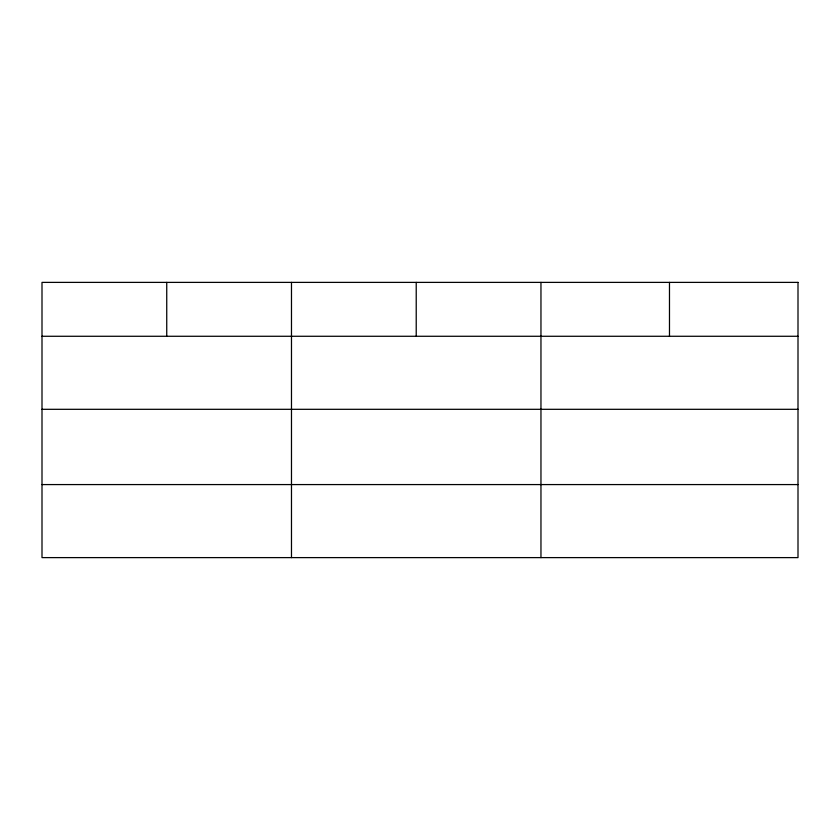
<?xml version="1.0" encoding="UTF-8"?>
<svg xmlns="http://www.w3.org/2000/svg" width="840" height="840" viewBox="0 0 840 840"><rect width="100%" height="100%" fill="white"/><g stroke="black" fill="none" stroke-linecap="round" stroke-linejoin="round"><path stroke-width="1.26" d="M42 336.273L798 336.273M42 409.311L798 409.311M42 484.575L798 484.575M669.48 282.387L669.48 336.273M540.96 282.387L540.96 557.613M416.22 282.387L416.22 336.273M291.48 282.387L291.48 557.613M166.74 282.387L166.74 336.273M798 282.387L42 282.387L42 557.613L798 557.613L798 282.387"/></g></svg>
